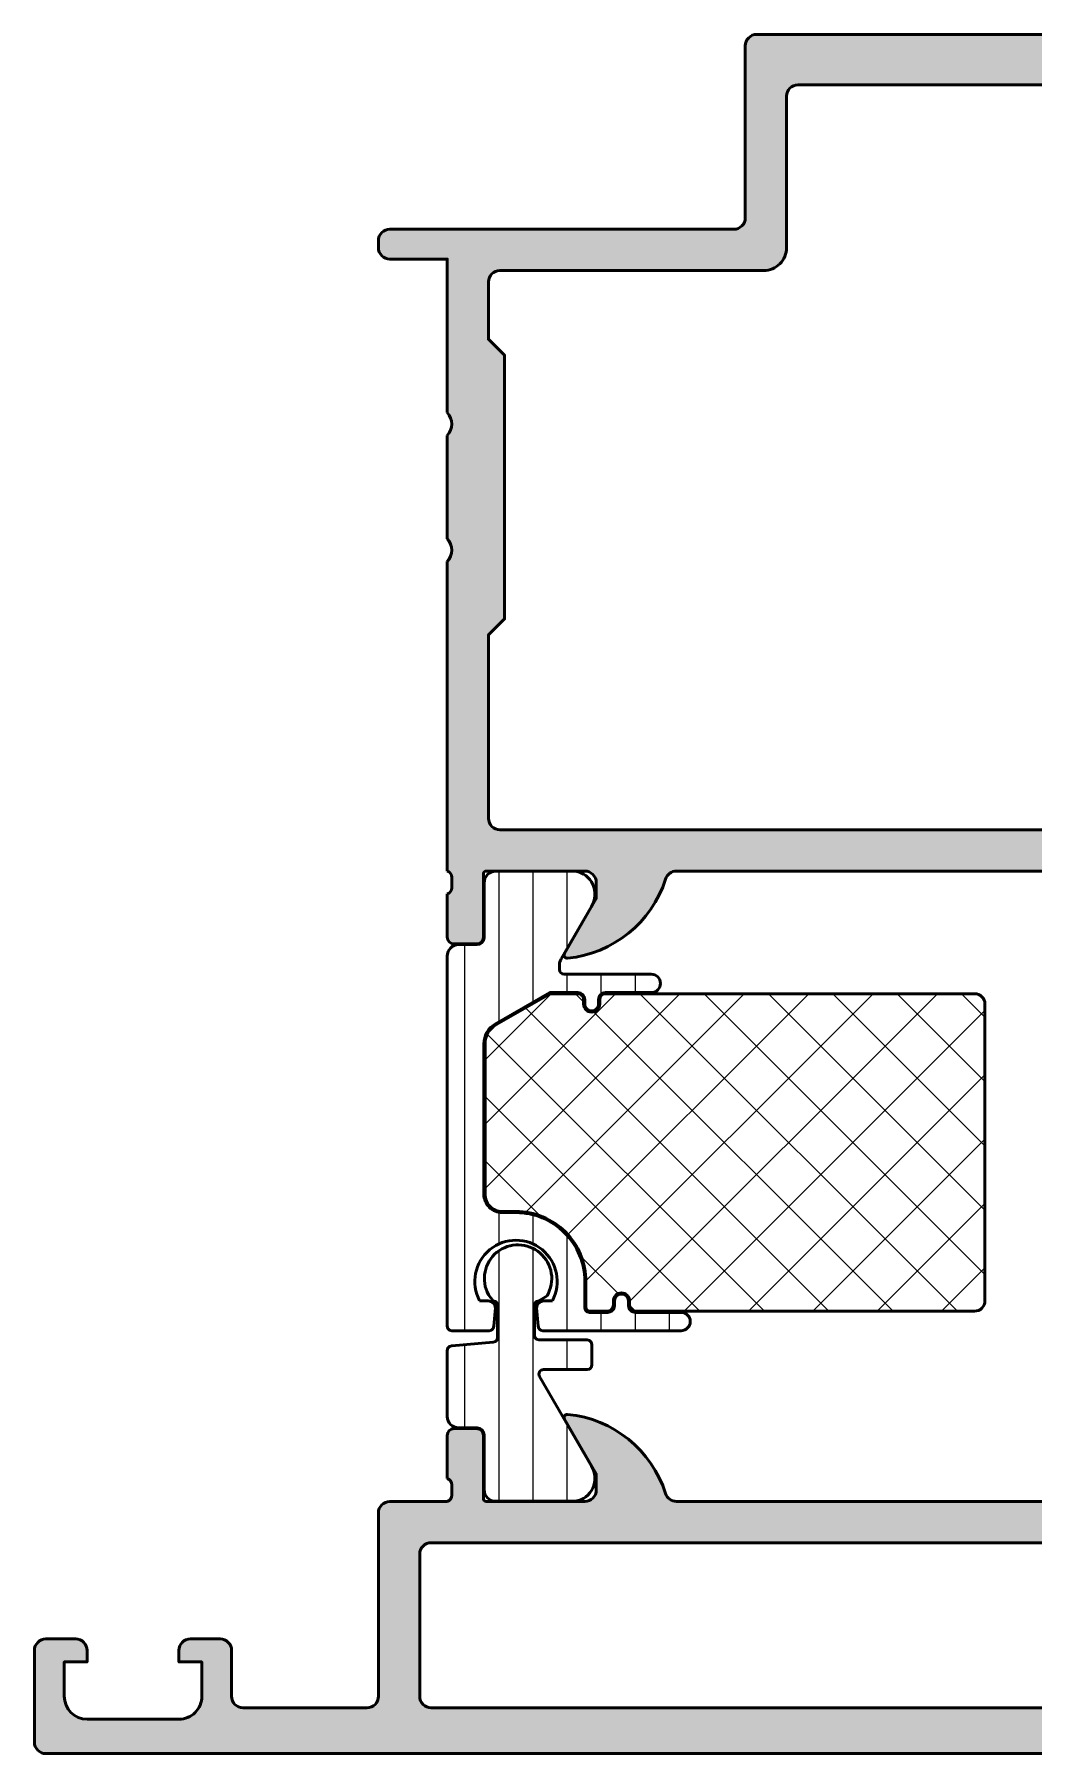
# Model space of a CAD drawing. Extents: x 5 to 103, y 0 to 75.
# Drawn here: x 5 to 48.6, y 0 to 75 of the extents above; entities that cross this region are included whole.
import ezdxf

# ---------------------------------------------------------------- set-up
doc = ezdxf.new("R2010")
doc.units = 0
for name, color, linetype, lineweight in [('0S-Alu contour', 7, 'Continuous', 50), ('0S-Alu hatch', 252, 'Continuous', 25), ('0S-Plastic contour', 254, 'Continuous', 50), ('0S-Plastic hatch', 253, 'Continuous', 25), ('0S-PT contour', 91, 'Continuous', 50), ('0S-PT hatch', 103, 'Continuous', 25)]:
    doc.layers.add(name, color=color, linetype=linetype, lineweight=lineweight)
pattern_1 = [(90, (0, 0), (-1.4859, 0), [])]

# ---------------------------------------------------------------- blocks, each defined once
blk = doc.blocks.new('302590__27CE08DD_51BC_48D5_BE07_CC3EEDA34CFF_')
at = {"layer": '0S-Alu hatch'}
h = blk.add_hatch(color=256, dxfattribs=at)
edge = h.paths.add_edge_path()
edge.add_line((20, 10.49996053305319), (20, 2.499922147661962))
edge.add_ellipse((19.50000799373549, 2.499952540241304), major_axis=(-0.4999920071882297, 0), ratio=1, start_angle=89.9999582489337, end_angle=179.9965172112618, ccw=False)
edge.add_line((19.50000762939453, 1.999960533053207), (14.10000610351562, 1.999960533053192))
edge.add_ellipse((14.10001171460138, 2.499966144138933), major_axis=(-0.5000056111172249, 0), ratio=1, start_angle=0.0006429760202877333, end_angle=89.99935702415121, ccw=False)
edge.add_line((13.60000610351564, 2.499960533051681), (13.60000610351562, 4.499960533053192))
edge.add_arc((13.10001392716924, 4.499967879876887), 0.4999921764003584, 359.9991581029894, 450.0008965386937)
edge.add_line((13.10000610351562, 4.999960056216036), (11.80000305175781, 4.999960533053192))
edge.add_arc((11.80003194873944, 4.499931636071572), 0.5000288978166073, 90.00331115880773, 179.9966888411355)
edge.add_line((11.30000305175782, 4.4999605330537), (11.30000305175781, 3.999960533053192))
edge.add_line((11.30000305175781, 3.999960533053192), (12.30000305175781, 3.999960533053192))
edge.add_line((12.30000305175781, 3.999960533053192), (12.30000305175781, 2.499960533053173))
edge.add_ellipse((11.30001176224016, 2.499951822570857), major_axis=(-0.9999912895555887, 0), ratio=1, start_angle=89.9995009217771, end_angle=180.0004990787141, ccw=False)
edge.add_line((11.30000305175781, 1.499960533053205), (7.300003051757812, 1.499960533053192))
edge.add_ellipse((7.30003724327588, 2.499994724571259), major_axis=(-1.000034192102577, 0), ratio=1, start_angle=0.0019589627473806104, end_angle=89.9980410373002, ccw=False)
edge.add_line((6.300003051757813, 2.49996053305236), (6.300003051757812, 3.999960533053192))
edge.add_line((6.300003051757812, 3.999960533053192), (7.300003051757812, 3.999960533053192))
edge.add_line((7.300003051757812, 3.999960533053192), (7.300003051757812, 4.499960533053192))
edge.add_arc((6.800008665053553, 4.499966146348924), 0.4999943867357684, 359.9993567564866, 450.0006432435316)
edge.add_line((6.800003051757812, 4.999960533053183), (5.5, 4.999960533053192))
edge.add_arc((5.500028896981604, 4.499931636071589), 0.5000288978165905, 90.00331115880446, 179.9966888411355)
edge.add_line((5.000000000000001, 4.499960533053717), (5, 0.4999529036586612))
edge.add_arc((5.500013265202454, 0.4999737985162753), 0.5000132656390381, 180.0023943105812, 269.9984799601016)
edge.add_line((5.500000000000028, -3.94669468018e-05), (102.5, -3.94669468076e-05))
edge.add_arc((102.4999998175535, 0.4999607155606226), 0.5000001825074635, 270.000020906813, 359.9991048225051)
edge.add_line((103, 0.4999529036604337), (103, 4.499960533053192))
edge.add_arc((102.4999840330719, 4.499944566125083), 0.5000159671830379, 0.0018296166054239, 89.99817038324314)
edge.add_line((102.5, 4.999960533053187), (101.1999893188477, 4.999960533053192))
edge.add_arc((101.1999972154239, 4.499960265933718), 0.50000026718183, 90.00090488050319, 179.999969382958)
edge.add_line((100.6999969482422, 4.499960533117955), (100.6999969482422, 3.999960533053192))
edge.add_line((100.6999969482422, 3.999960533053192), (101.6999969482422, 3.999960533053192))
edge.add_line((101.6999969482422, 3.999960533053192), (101.6999969482422, 2.499960533053192))
edge.add_ellipse((100.6999842356632, 2.499973245632185), major_axis=(-1.000012712659782, 0), ratio=1, start_angle=90.00072836786268, end_angle=179.9992716319968, ccw=False)
edge.add_line((100.6999969482422, 1.499960533053206), (96.6999969482422, 1.499960533053192))
edge.add_ellipse((96.69999127768875, 2.499954862499734), major_axis=(-0.9999943294626193, 0), ratio=1, start_angle=-0.00032490097822801545, end_angle=90.0003249006225, ccw=False)
edge.add_line((95.6999969482422, 2.499960533059391), (95.6999969482422, 3.999960533053192))
edge.add_line((95.6999969482422, 3.999960533053192), (96.6999969482422, 3.999960533053192))
edge.add_line((96.6999969482422, 3.999960533053192), (96.6999969482422, 4.499960533053192))
edge.add_arc((96.19998113562411, 4.499944720435108), 0.5000158128681047, 0.0018119353897291, 89.99818806474616)
edge.add_line((96.19999694824219, 4.999960533053181), (93.39999389648438, 4.999960533053192))
edge.add_arc((93.40000764301266, 4.499946786524929), 0.5000137467172251, 90.00157519279813, 179.9984248072896)
edge.add_line((92.89999389648439, 4.499960533052431), (92.89999389648439, 4.299955955416471))
edge.add_arc((93.40000454587482, 4.299966604806916), 0.5000106495038397, 180.0012203039023, 269.9987796957372)
edge.add_line((93.39999389648438, 3.799955955416484), (93.89999389648439, 3.799955955416473))
edge.add_ellipse((93.89999083664276, 3.299952895574863), major_axis=(-0.5000030598509725, 0), ratio=1, start_angle=180.0003506308146, end_angle=269.9996493701244, ccw=False)
edge.add_line((94.39999389648438, 3.299955955424675), (94.39999389648438, 2.499960533053194))
edge.add_ellipse((93.9000004540361, 2.499953975501477), major_axis=(-0.4999934424912738, 0), ratio=1, start_angle=89.99924855007038, end_angle=180.0007514498339, ccw=False)
edge.add_line((93.89999389648439, 1.999960533053206), (78.00000190734863, 1.999960533053192))
edge.add_line((78.00000190734863, 1.999960533053192), (71.92875289916994, 2.433615318209441))
edge.add_ellipse((72.00000363682571, 3.431073576303687), major_axis=(-0.9999998221284329, 0), ratio=1, start_angle=-2.2588728256778268e-06, end_angle=85.91417066589128, ccw=False)
edge.add_line((71.00000381469728, 3.431073615728445), (71.00000381469728, 8.499960533053194))
edge.add_ellipse((71.50000376785373, 8.49995962622161), major_axis=(-0.4999999531572694, 0), ratio=1, start_angle=269.99999463212373, end_angle=359.9998960848389, ccw=False)
edge.add_line((71.50000381469728, 8.99995957937888), (72.50000381469727, 8.999960533053192))
edge.add_arc((72.5000072893028, 9.499957058441954), 0.4999965254008342, 269.9996018367678, 360.0002888809716)
edge.add_line((73.00000381469728, 9.499959579386484), (73.00000381469727, 10.99996053305318))
edge.add_ellipse((73.07884026124032, 11.2674811250463), major_axis=(-0.2788950563274348, 0), ratio=1, start_angle=-1.164589374097602, end_angle=73.58012358050638, ccw=False)
edge.add_line((72.80000281469727, 11.27314953304467), (72.80000281469727, 11.72674353304469))
edge.add_ellipse((73.07887091034043, 11.73240419252174), major_axis=(-0.2789255417371433, 0), ratio=1, start_angle=-73.57540544464632, end_angle=1.1628700728853119, ccw=False)
edge.add_line((73.00000381469727, 11.99994753304467), (73.00000381469727, 13.87995853305319))
edge.add_arc((72.70000381469727, 13.87995853305319), 0.2999999999999971, 0, 90)
edge.add_line((72.70000381469727, 14.17995853305319), (71.72002949565447, 14.17995853305319))
edge.add_arc((71.72002949565447, 13.87995853305319), 0.2999999999999989, 90, 180)
edge.add_line((71.42002949565448, 13.87995853305319), (71.42002949565449, 11.11996053305319))
edge.add_ellipse((71.30002949565448, 11.11996053305319), major_axis=(-0.1200000000000045, 0), ratio=1, start_angle=89.99999999999329, end_angle=180, ccw=False)
edge.add_line((71.30002949565447, 10.99996053305319), (67.00000381469727, 10.99996053305319))
edge.add_ellipse((67.00000381469727, 11.49996053305319), major_axis=(-0.5000000000000089, 0), ratio=1, start_angle=0, end_angle=89.9999999999983, ccw=False)
edge.add_line((66.50000381469727, 11.49996053305319), (66.50000381469727, 12.19996053305318))
edge.add_line((66.50000381469727, 12.19996053305318), (67.88149927231964, 14.59278085608074))
edge.add_arc((67.76188403004898, 14.66184074840489), 0.1381197846483035, 330.0000000000018, 455.622577550795)
edge.add_arc((68.23822705587105, 9.823351671205407), 4.999999999999974, 95.62257755079332, 162.2515836439297)
edge.add_ellipse((63.00000381469725, 11.49996053305321), major_axis=(-0.5000000000000112, 0), ratio=1, start_angle=90.0000000000008, end_angle=162.2515836439309, ccw=False)
edge.add_line((63.00000381469726, 10.99996053305321), (32.99999237060547, 10.99996053305319))
edge.add_ellipse((32.99999237060544, 11.49996053305311), major_axis=(-0.4999999999999201, 0), ratio=1, start_angle=17.748416356073278, end_angle=90.00000000000318, ccw=False)
edge.add_arc((27.76176912943166, 9.823351671205304), 5.000000000000063, 17.74841635606987, 84.37742244920645)
edge.add_arc((28.23811215525379, 14.66184074840488), 0.1381197846482785, 84.37742244921603, 209.9999999999943)
edge.add_line((28.11849691298314, 14.59278085608076), (29.49999237060547, 12.19996053305317))
edge.add_line((29.49999237060547, 12.19996053305317), (29.49999237060547, 11.49996053305319))
edge.add_ellipse((28.99999237060547, 11.49996053305319), major_axis=(-0.5, 0), ratio=1, start_angle=90.00000000000318, end_angle=180, ccw=False)
edge.add_line((28.9999923706055, 10.99996053305319), (24.69996668964828, 10.99996053305319))
edge.add_ellipse((24.69996668964828, 11.11996053305319), major_axis=(-0.1200000000000027, 0), ratio=1, start_angle=0, end_angle=90, ccw=False)
edge.add_line((24.57996668964828, 11.11996053305319), (24.57996668964828, 13.87995853305319))
edge.add_arc((24.27996668964826, 13.87995853305318), 0.3000000000000114, 0, 90)
edge.add_line((24.27996668964826, 14.1799585330532), (23.29999237060548, 14.17995853305319))
edge.add_arc((23.29999237060548, 13.87995853305318), 0.3000000000000131, 90, 180)
edge.add_line((22.99999237060547, 13.87995853305318), (22.99999237060547, 11.99994753304467))
edge.add_ellipse((22.92112527496232, 11.73240419252171), major_axis=(-0.2789255417371553, 0), ratio=1, start_angle=178.8371299271148, end_angle=253.57540544465002, ccw=False)
edge.add_line((23.19999337060549, 11.72674353304466), (23.19999337060548, 11.27314953304466))
edge.add_ellipse((22.92115592406245, 11.2674811250463), major_axis=(-0.2788950563274235, 0), ratio=1, start_angle=106.4198764194883, end_angle=181.164589374096, ccw=False)
edge.add_line((22.99999237060547, 10.99996053305318), (20.5, 10.99996053305319))
edge.add_arc((20.50001190502596, 10.49994862802723), 0.5000119051676833, 90.00136418300312, 179.9986358174487)
edge = h.paths.add_edge_path()
edge.add_ellipse((22.3000047306239, 8.699971061218376), major_axis=(-0.4999940495069482, 0), ratio=1, start_angle=-90.00068188844682, end_angle=0.0006818894009938958, ccw=False)
edge.add_line((22.30001068115234, 9.199965110689917), (68.70000457763672, 9.199965110689911))
edge.add_ellipse((68.69999936263179, 8.699959895684971), major_axis=(-0.5000052150321359, 0), ratio=1, start_angle=180.0005975897139, end_angle=269.9994024106873, ccw=False)
edge.add_line((69.20000457763673, 8.699965110689911), (69.20000076293947, 2.49996053305314))
edge.add_ellipse((68.70000356422014, 2.499957731779334), major_axis=(-0.4999971987271749, 0), ratio=1, start_angle=90.0001161296363, end_angle=180.0003210041313, ccw=False)
edge.add_line((68.70000457763672, 1.999960533053186), (22.30001068115234, 1.999960533053198))
edge.add_ellipse((22.30000297718661, 2.499952829087448), major_axis=(-0.4999922960936022, 0), ratio=1, start_angle=-0.0008828225924730759, end_angle=90.00088282304671, ccw=False)
edge.add_line((21.80001068115236, 2.499960533053192), (21.80001068115236, 8.699965110686268))
at = {"layer": '0S-Alu contour', "color": 7}
for points in [[(28.11849691298314, 14.59278085608076), (29.49999237060547, 12.19996053305317), (29.49999237060547, 11.49996053305319)], [(22.99999237060547, 13.87995853305318), (22.99999237060547, 11.99994753304467)], [(24.27996668964826, 14.1799585330532), (23.29999237060548, 14.17995853305319)], [(24.57996668964828, 11.11996053305319), (24.57996668964828, 13.87995853305319)], [(23.19999337060549, 11.72674353304466), (23.19999337060548, 11.27314953304466)], [(22.99999237060547, 10.99996053305318), (20.5, 10.99996053305319)], [(28.9999923706055, 10.99996053305319), (24.69996668964828, 10.99996053305319)], [(63.00000381469726, 10.99996053305321), (32.99999237060547, 10.99996053305319)], [(20, 10.49996053305319), (20, 2.499922147661962)], [(22.30001068115234, 9.199965110689917), (68.70000457763672, 9.199965110689911)], [(21.80001068115236, 2.499960533053192), (21.80001068115236, 8.699965110686268)], [(6.800003051757812, 4.999960533053183), (5.5, 4.999960533053192)], [(13.10000610351562, 4.999960056216036), (11.80000305175781, 4.999960533053192)], [(5.000000000000001, 4.499960533053717), (5, 0.4999529036586612)], [(6.300003051757813, 2.49996053305236), (6.300003051757812, 3.999960533053192), (7.300003051757812, 3.999960533053192), (7.300003051757812, 4.499960533053192)], [(11.30000305175782, 4.4999605330537), (11.30000305175781, 3.999960533053192), (12.30000305175781, 3.999960533053192), (12.30000305175781, 2.499960533053173)], [(13.60000610351564, 2.499960533051681), (13.60000610351562, 4.499960533053192)], [(19.50000762939453, 1.999960533053207), (14.10000610351562, 1.999960533053192)], [(68.70000457763672, 1.999960533053186), (22.30001068115234, 1.999960533053198)], [(11.30000305175781, 1.499960533053205), (7.300003051757812, 1.499960533053192)], [(5.500000000000028, -3.94669468018e-05), (102.5, -3.94669468076e-05)]]:
    blk.add_lwpolyline(points, dxfattribs=at)
for centre, radius, start, end in [((28.23811215525379, 14.66184074840488), 0.1381197846482785, 84.37742244921603, 209.9999999999943), ((27.76176912943166, 9.823351671205304), 5.000000000000063, 17.74841635606987, 84.37742244920645), ((23.29999237060548, 13.87995853305318), 0.3000000000000131, 90, 180), ((24.27996668964826, 13.87995853305318), 0.3000000000000114, 0, 90), ((20.50001190502596, 10.49994862802723), 0.5000119051676833, 90.00136418300312, 179.9986358174487), ((5.500028896981604, 4.499931636071589), 0.5000288978165905, 90.00331115880446, 179.9966888411355), ((6.800008665053553, 4.499966146348924), 0.4999943867357684, 359.9993567564866, 90.00064324353166), ((11.80003194873944, 4.499931636071572), 0.5000288978166073, 90.00331115880773, 179.9966888411355), ((13.10001392716924, 4.499967879876887), 0.4999921764003584, 359.9991581029894, 90.00089653869375), ((5.500013265202454, 0.4999737985162753), 0.5000132656390381, 180.0023943105812, 269.9984799601016)]:
    blk.add_arc(centre, radius, start, end, dxfattribs=at)
at = {"layer": '0S-Alu contour', "color": 7, "extrusion": (0, 0, -1)}
for centre, radius, start, end in [((-22.92112527496232, 11.73240419252171), 0.2789255417371553, 106.42459455535, 181.1628700728853), ((-22.92115592406245, 11.2674811250463), 0.2788950563274235, 178.835410625904, 253.5801235805117), ((-28.99999237060547, 11.49996053305319), 0.5, 180, 269.9999999999968), ((-32.99999237060544, 11.49996053305311), 0.4999999999999201, 269.9999999999968, 342.2515836439267), ((-24.69996668964828, 11.11996053305319), 0.1200000000000028, 270, 0), ((-22.3000047306239, 8.699971061218376), 0.4999940495069482, 359.999318110599, 90.0006818884469), ((-7.30003724327588, 2.499994724571259), 1.000034192102577, 270.0019589626998, 359.9980410372526), ((-11.30001176224016, 2.499951822570857), 0.9999912895555887, 179.9995009212859, 270.000499078223), ((-14.10001171460138, 2.499966144138933), 0.5000056111172249, 270.0006429758488, 359.9993570239797), ((-19.50000799373549, 2.499952540241304), 0.4999920071882297, 180.0034827887382, 270.0000417510663), ((-22.30000297718661, 2.499952829087448), 0.4999922960936022, 269.9991171769533, 0.0008828225924878)]:
    blk.add_arc(centre, radius, start, end, dxfattribs=at)
blk = doc.blocks.new('395760__88ED00C5_7BF6_4F6A_8EAB_0D0DBE0C0D07_')
at = {"layer": '0S-PT hatch'}
h = blk.add_hatch(dxfattribs=at)
h.set_pattern_fill('ANSI37', color=256, scale=0.625, angle=90, style=0)
h.set_pattern_definition([(135, (0, 0), (-1.403165018917055, -1.403165018917055), []), (225, (0, 0), (1.403165018917055, -1.403165018917055), [])])
edge = h.paths.add_edge_path()
edge.add_ellipse((45.99936834512218, 32.69996053305515), major_axis=(-0.4500000000000171, 0), ratio=1, start_angle=180, end_angle=270, ccw=False)
edge.add_line((46.44936834512219, 32.69996053305515), (46.44936834512221, 19.75020561105347))
edge.add_ellipse((45.99936792789688, 19.75020602827184), major_axis=(-0.4500004172255191, 0), ratio=1, start_angle=89.9999468781561, end_angle=179.999946880457, ccw=False)
edge.add_line((45.99936751067851, 19.30020561104651), (31.20654396085605, 19.2999587354831))
edge.add_line((31.20654396085605, 19.2999587354831), (31.07584915025523, 19.33495250369279))
edge.add_line((31.07584915025523, 19.33495250369279), (30.98498417782008, 19.42580485073229))
edge.add_line((30.98498417782008, 19.42580485073229), (30.94996337890628, 19.55652789360266))
edge.add_line((30.94996337890628, 19.55652789360266), (30.94996337890628, 19.74995862570456))
edge.add_arc((30.599967956543, 19.74995862570456), 0.3499954223632784, 0, 180)
edge.add_line((30.24997253417972, 19.74995862570456), (30.24997253417972, 19.55652789360266))
edge.add_line((30.24997253417972, 19.55652789360266), (30.21495173526592, 19.4258048507323))
edge.add_line((30.21495173526592, 19.4258048507323), (30.12408676283077, 19.33495250369279))
edge.add_line((30.12408676283077, 19.33495250369279), (29.99339154222881, 19.29995862570456))
edge.add_line((29.99339154222881, 19.29995862570456), (29.20654952246407, 19.29995862570456))
edge.add_line((29.20654952246407, 19.29995862570456), (29.12585244305324, 19.32158293082366))
edge.add_line((29.12585244305324, 19.32158293082366), (29.07159306425511, 19.37581969212331))
edge.add_line((29.07159306425511, 19.37581969212331), (29.0499694824219, 19.4565510147307))
edge.add_line((29.0499694824219, 19.4565510147307), (29.04996948240934, 20.59993309048873))
edge.add_arc((26.00003731068394, 20.60000203989152), 3.049932172504766, 359.9987047223895, 450.0012742162535)
edge.add_line((25.9999694824219, 23.64993421164206), (25.39994538395502, 23.64993421164206))
edge.add_ellipse((25.39916487119935, 24.39913117373273), major_axis=(-0.7491973686593119, 0), ratio=1, start_angle=-0.06307231434720961, end_angle=90.05969067259991, ccw=False)
edge.add_line((24.64996795648006, 24.39995590467804), (24.64998321522988, 30.96370693934265))
edge.add_ellipse((25.59991376968326, 30.96376766746431), major_axis=(-0.9499305563945183, 0), ratio=1, start_angle=-60.01033770622951, end_angle=0.003662862479927753, ccw=False)
edge.add_line((25.12509693002146, 31.7865173443075), (27.4871321300793, 33.14996053315307))
edge.add_line((27.4871321300793, 33.14996053315307), (28.69996948242189, 33.14996053315307))
edge.add_ellipse((28.69996948242191, 32.89996053315308), major_axis=(-0.2499999999999858, 0), ratio=1, start_angle=180, end_angle=270.00000000000324, ccw=False)
edge.add_line((28.94996948242189, 32.89996053315308), (28.94996948242182, 32.6999605331532))
edge.add_arc((29.29996948242183, 32.69996053315316), 0.3500000000000085, 180, 360)
edge.add_line((29.64996948242184, 32.69996053315312), (29.64996948242185, 32.89996053315306))
edge.add_ellipse((29.89996948232397, 32.89996053315306), major_axis=(-0.2499999999021156, 0), ratio=1, start_angle=270.00000000000324, end_angle=360, ccw=False)
edge.add_line((29.89996948232395, 33.14996053305517), (45.99936834512218, 33.14996053305517))
at = {"layer": '0S-PT contour', "color": 7}
for points in [[(25.12509693002146, 31.7865173443075), (27.4871321300793, 33.14996053315307), (28.69996948242189, 33.14996053315307)], [(29.89996948232395, 33.14996053305517), (45.99936834512218, 33.14996053305517)], [(28.94996948242189, 32.89996053315308), (28.94996948242182, 32.6999605331532)], [(29.64996948242184, 32.69996053315312), (29.64996948242185, 32.89996053315306)], [(46.44936834512219, 32.69996053305515), (46.44936834512221, 19.75020561105347)], [(24.64996795648006, 24.39995590467804), (24.64998321522988, 30.96370693934265)], [(25.9999694824219, 23.64993421164206), (25.39994538395502, 23.64993421164206)], [(30.24997253417972, 19.74995862570456), (30.24997253417972, 19.55652789360266), (30.21495173526592, 19.4258048507323), (30.12408676283077, 19.33495250369279), (29.99339154222881, 19.29995862570456), (29.20654952246407, 19.29995862570456), (29.12585244305324, 19.32158293082366), (29.07159306425511, 19.37581969212331), (29.0499694824219, 19.4565510147307), (29.04996948240934, 20.59993309048873)], [(45.99936751067851, 19.30020561104651), (31.20654396085605, 19.2999587354831), (31.07584915025523, 19.33495250369279), (30.98498417782008, 19.42580485073229), (30.94996337890628, 19.55652789360266), (30.94996337890628, 19.74995862570456)]]:
    blk.add_lwpolyline(points, dxfattribs=at)
at = {"layer": '0S-PT contour', "color": 7, "extrusion": (0, 0, -1)}
for centre, radius, start, end in [((-28.69996948242191, 32.89996053315308), 0.2499999999999858, 89.99999999999675, 180), ((-29.89996948232397, 32.89996053315306), 0.2499999999021156, 0, 89.99999999999675), ((-45.99936834512218, 32.69996053305515), 0.4500000000000171, 90, 180), ((-25.59991376968326, 30.96376766746431), 0.9499305563945183, 359.9963371375201, 60.01033770622957), ((-25.39916487119935, 24.39913117373273), 0.7491973686593119, 269.9403093274001, 0.0630723143472479), ((-45.99936792789688, 19.75020602827184), 0.4500004172255191, 180.0000531195431, 270.0000531218439)]:
    blk.add_arc(centre, radius, start, end, dxfattribs=at)
at = {"layer": '0S-PT contour', "color": 7}
for centre, radius, start, end in [((29.29996948242183, 32.69996053315316), 0.3500000000000085, 180, 0), ((26.00003731068394, 20.60000203989152), 3.049932172504766, 359.9987047223895, 90.00127421625359), ((30.599967956543, 19.74995862570456), 0.3499954223632784, 0, 180)]:
    blk.add_arc(centre, radius, start, end, dxfattribs=at)
blk = doc.blocks.new('244459__C6BCE93F_513E_4392_A58B_B130107BE4E0___CD99A1B8_108B_48CD_A8A6_34A9CB0EA6D0_')
at = {"layer": '0S-Plastic hatch'}
h = blk.add_hatch(dxfattribs=at)
h.set_pattern_fill('ANSI31', color=256, scale=0.4680000000000001, angle=45, style=0)
h.set_pattern_definition(pattern_1)
edge = h.paths.add_edge_path()
edge.add_line((22.99996948242216, 17.59245931235007), (22.9999694824219, 14.70995753305319))
edge.add_arc((23.4999694824219, 14.70995753305319), 0.5, 180, 270)
edge.add_line((23.4999694824219, 14.20995753305319), (24.31030081575524, 14.20995753305319))
edge.add_ellipse((24.31030081575523, 13.90995753305319), major_axis=(-0.2999999999999989, 0), ratio=1, start_angle=180, end_angle=269.99999999999727, ccw=False)
edge.add_line((24.61030081575522, 13.90995753305319), (24.60996886535821, 11.50995915011688))
edge.add_arc((25.10996484279683, 11.50995651049181), 0.4999959774455833, 179.9996975182267, 270.0003024811867)
edge.add_line((25.10996748242191, 11.00996053305319), (28.58650898052139, 11.00996053305319))
edge.add_arc((28.44419833153003, 11.99977860777604), 0.9999960709244724, 278.1816080518999, 392.7270160998408)
edge.add_line((29.28545098052138, 12.54041353305319), (27.02827327111581, 16.44996054333337))
edge.add_ellipse((27.20147835780796, 16.54996053305319), major_axis=(-0.1999999999999995, 0), ratio=1, start_angle=-90, end_angle=29.999996599345025, ccw=False)
edge.add_line((27.20147835780796, 16.74996053305319), (29.09996032714847, 16.74996053305319))
edge.add_line((29.09996032714847, 16.74996053305319), (29.19988250732425, 16.77687703695944))
edge.add_line((29.19988250732425, 16.77687703695944), (29.27304840087894, 16.85005818930319))
edge.add_line((29.27304840087894, 16.85005818930319), (29.29996490478519, 16.94997274008444))
edge.add_line((29.29996490478519, 16.94997274008444), (29.29996490478519, 17.84996663656881))
edge.add_line((29.29996490478519, 17.84996663656881), (29.27305603027347, 17.94988118735007))
edge.add_line((29.27305603027347, 17.94988118735007), (29.19988250732425, 18.02306233969382))
edge.add_line((29.19988250732425, 18.02306233969382), (29.09996032714847, 18.04997884360007))
edge.add_line((29.09996032714847, 18.04997884360007), (26.99996185302737, 18.04997884360007))
edge.add_line((26.99996185302737, 18.04997884360007), (26.90004730224612, 18.07689534750632))
edge.add_line((26.90004730224612, 18.07689534750632), (26.82687377929691, 18.15004598227194))
edge.add_line((26.82687377929691, 18.15004598227194), (26.79996490478519, 18.24996053305319))
edge.add_line((26.79996490478519, 18.24996053305319), (26.79996490478519, 19.5499807509487))
edge.add_line((26.79996490478519, 19.5499807509487), (26.82687377929691, 19.64989530172995))
edge.add_line((26.82687377929691, 19.64989530172995), (26.90004730224612, 19.7230764540737))
edge.add_line((26.90004730224612, 19.7230764540737), (26.99996948242191, 19.74999295797995))
edge.add_line((26.99996948242191, 19.74999295797995), (27.35496520996097, 19.9751850125167))
edge.add_arc((26.09021759494748, 20.72377138985525), 1.469682990994712, 329.3793051613185, 568.5921669341427)
edge.add_line((24.79976478073309, 20.02042252314306), (24.99996185302737, 19.74999295797995))
edge.add_line((24.99996185302737, 19.74999295797995), (25.09988403320316, 19.7230764540737))
edge.add_line((25.09988403320316, 19.7230764540737), (25.17305755615237, 19.64989530172995))
edge.add_line((25.17305755615237, 19.64989530172995), (25.19996643066409, 19.5499807509487))
edge.add_line((25.19996643066409, 19.5499807509487), (25.19996643066409, 18.14998494711569))
edge.add_line((25.19996643066409, 18.14998494711569), (25.17305755615237, 18.05003987875632))
edge.add_line((25.17305755615237, 18.05003987875632), (25.09988403320316, 17.97688924399069))
edge.add_line((25.09988403320316, 17.97688924399069), (24.9999694824219, 17.94997274008444))
edge.add_line((24.9999694824219, 17.94997274008444), (23.19996643066409, 17.79247151938132))
edge.add_line((23.19996643066409, 17.79247151938132), (23.10005187988284, 17.76555501547507))
edge.add_line((23.10005187988284, 17.76555501547507), (23.02687835693362, 17.69237386313132))
edge.add_line((23.02687835693362, 17.69237386313132), (22.99996948242216, 17.59245931235007))
at = {"layer": '0S-Plastic contour', "color": 7}
for points in [[(24.79976478073309, 20.02042252314306), (24.99996185302737, 19.74999295797995), (25.09988403320316, 19.7230764540737), (25.17305755615237, 19.64989530172995), (25.19996643066409, 19.5499807509487), (25.19996643066409, 18.14998494711569), (25.17305755615237, 18.05003987875632), (25.09988403320316, 17.97688924399069), (24.9999694824219, 17.94997274008444), (23.19996643066409, 17.79247151938132), (23.10005187988284, 17.76555501547507), (23.02687835693362, 17.69237386313132), (22.99996948242216, 17.59245931235007)], [(27.20147835780796, 16.74996053305319), (29.09996032714847, 16.74996053305319), (29.19988250732425, 16.77687703695944), (29.27304840087894, 16.85005818930319), (29.29996490478519, 16.94997274008444), (29.29996490478519, 17.84996663656881), (29.27305603027347, 17.94988118735007), (29.19988250732425, 18.02306233969382), (29.09996032714847, 18.04997884360007), (26.99996185302737, 18.04997884360007), (26.90004730224612, 18.07689534750632), (26.82687377929691, 18.15004598227194), (26.79996490478519, 18.24996053305319), (26.79996490478519, 19.5499807509487), (26.82687377929691, 19.64989530172995), (26.90004730224612, 19.7230764540737), (26.99996948242191, 19.74999295797995), (27.35496520996097, 19.9751850125167)], [(22.99996948242216, 17.59245931235007), (22.9999694824219, 14.70995753305319)], [(29.28545098052138, 12.54041353305319), (27.02827327111581, 16.44996054333337)], [(23.4999694824219, 14.20995753305319), (24.31030081575524, 14.20995753305319)], [(24.61030081575522, 13.90995753305319), (24.60996886535821, 11.50995915011688)], [(25.10996748242191, 11.00996053305319), (28.58650898052139, 11.00996053305319)]]:
    blk.add_lwpolyline(points, dxfattribs=at)
for centre, radius, start, end in [((26.09021759494748, 20.72377138985525), 1.469682990994712, 329.3793051613185, 208.5921669341427), ((23.4999694824219, 14.70995753305319), 0.5, 180, 270), ((28.44419833153003, 11.99977860777604), 0.9999960709244724, 278.1816080518999, 32.7270160998408), ((25.10996484279683, 11.50995651049181), 0.4999959774455833, 179.9996975182267, 270.0003024811867)]:
    blk.add_arc(centre, radius, start, end, dxfattribs=at)
at = {"layer": '0S-Plastic contour', "color": 7, "extrusion": (0, 0, -1)}
for centre, radius, start, end in [((-27.20147835780796, 16.54996053305319), 0.1999999999999995, 330.000003400655, 90), ((-24.31030081575523, 13.90995753305319), 0.2999999999999989, 90.00000000000273, 180)]:
    blk.add_arc(centre, radius, start, end, dxfattribs=at)
blk = doc.blocks.new('244459__779E9A06_1AEA_4880_BC8C_EDD36667A17A___9DC6DB5E_6500_45AC_816F_8A03D46AF1EB_')
at = {"layer": '0S-Plastic hatch'}
h = blk.add_hatch(dxfattribs=at)
h.set_pattern_fill('ANSI31', color=256, scale=0.4680000000000001, angle=45, style=0)
h.set_pattern_definition(pattern_1)
edge = h.paths.add_edge_path()
edge.add_line((22.9999694824219, 34.78996353315306), (22.9999694824219, 18.64998303976706))
edge.add_line((22.9999694824219, 18.64998303976706), (23.02688598632816, 18.55006848898581))
edge.add_line((23.02688598632816, 18.55006848898581), (23.10005187988284, 18.47688733664206))
edge.add_line((23.10005187988284, 18.47688733664206), (23.19998168945315, 18.44997083273581))
edge.add_line((23.19998168945315, 18.44997083273581), (24.82998657226565, 18.44997083273581))
edge.add_line((24.82998657226565, 18.44997083273581), (24.92990112304691, 18.47688733664206))
edge.add_line((24.92990112304691, 18.47688733664206), (25.00306701660159, 18.55006848898581))
edge.add_line((25.00306701660159, 18.55006848898581), (25.02998352050784, 18.64998303976706))
edge.add_line((25.02998352050784, 18.64998303976706), (25.09997558593753, 19.44997083273581))
edge.add_line((25.09997558593753, 19.44997083273581), (25.05996704101566, 19.60011731711081))
edge.add_line((25.05996704101566, 19.60011731711081), (24.95010375976566, 19.70998059836081))
edge.add_line((24.95010375976566, 19.70998059836081), (24.78196716308597, 19.74995862570456))
edge.add_line((24.78196716308597, 19.74995862570456), (24.41340637207034, 19.74995862570456))
edge.add_ellipse((25.9999694824219, 20.59646131789767), major_axis=(-1.798262859266857, 0), ratio=1, start_angle=151.918075429822, end_angle=28.081924570178103, ccw=False)
edge.add_line((27.58653259277347, 19.74995862570456), (27.21797180175784, 19.74995862570456))
edge.add_line((27.21797180175784, 19.74995862570456), (27.04983520507815, 19.70998059836081))
edge.add_line((27.04983520507815, 19.70998059836081), (26.93997192382815, 19.60011731711081))
edge.add_line((26.93997192382815, 19.60011731711081), (26.89997863769534, 19.44997083273581))
edge.add_line((26.89997863769534, 19.44997083273581), (26.96997070312503, 18.64998303976706))
edge.add_line((26.96997070312503, 18.64998303976706), (26.99687194824222, 18.55006848898581))
edge.add_line((26.99687194824222, 18.55006848898581), (27.0700378417969, 18.47688733664206))
edge.add_line((27.0700378417969, 18.47688733664206), (27.16996765136722, 18.44997083273581))
edge.add_line((27.16996765136722, 18.44997083273581), (33.19996643066409, 18.44997083273581))
edge.add_arc((33.19996643066409, 18.84996472922018), 0.399993896484375, 270, 450)
edge.add_line((33.19996643066409, 19.24995862570456), (31.19996643066409, 19.24995862570456))
edge.add_line((31.19996643066409, 19.24995862570456), (31.04997253417972, 19.29011975851706))
edge.add_line((31.04997253417972, 19.29011975851706), (30.9401550292969, 19.3999220046108))
edge.add_line((30.9401550292969, 19.3999220046108), (30.89996337890628, 19.54994641867332))
edge.add_line((30.89996337890628, 19.54994641867332), (30.89996337890628, 19.74995862570456))
edge.add_arc((30.599967956543, 19.74995862570456), 0.2999954223632812, 0, 180)
edge.add_line((30.29997253417972, 19.74995862570456), (30.29997253417972, 19.54994641867331))
edge.add_line((30.29997253417972, 19.54994641867331), (30.25978088378909, 19.39992200461081))
edge.add_line((30.25978088378909, 19.39992200461081), (30.14996337890628, 19.29011975851706))
edge.add_line((30.14996337890628, 19.29011975851706), (29.9999694824219, 19.24995862570456))
edge.add_line((29.9999694824219, 19.24995862570456), (29.19996643066409, 19.24995862570456))
edge.add_line((29.19996643066409, 19.24995862570456), (29.09997558593753, 19.27675305929831))
edge.add_line((29.09997558593753, 19.27675305929831), (29.02676391601565, 19.34993421164206))
edge.add_line((29.02676391601565, 19.34993421164206), (28.9999694824219, 19.4499708327358))
edge.add_line((28.9999694824219, 19.4499708327358), (28.9999694824219, 20.59993421164206))
edge.add_arc((26.00003675011355, 20.6000014793337), 2.999932733062525, 359.9987152527758, 450.0012847470834)
edge.add_line((25.9999694824219, 23.59993421164205), (25.39997100830081, 23.59993421164206))
edge.add_ellipse((25.39916487119935, 24.39913117373272), major_axis=(-0.7991973686593087, 0), ratio=1, start_angle=-0.061071694723978, end_angle=90.05779331022143, ccw=False)
edge.add_line((24.599967956543, 24.39998303976711), (24.59998321533206, 30.96370374289206))
edge.add_ellipse((25.59991376968324, 30.96376766746431), major_axis=(-0.9999305563944982, 0), ratio=1, start_angle=-60.010337706230075, end_angle=0.003662862579403736, ccw=False)
edge.add_line((25.10010474314709, 31.82982312446715), (27.47373703976839, 33.19996053315306))
edge.add_line((27.47373703976839, 33.19996053315306), (28.69996948242189, 33.19996053315306))
edge.add_ellipse((28.69996948242189, 32.89996053315308), major_axis=(-0.2999999999999758, 0), ratio=1, start_angle=180, end_angle=270, ccw=False)
edge.add_line((28.99996948242187, 32.89996053315308), (28.99996948242185, 32.6999605331532))
edge.add_arc((29.29996948242184, 32.69996053315316), 0.2999999999999971, 180, 360)
edge.add_line((29.59996948242184, 32.69996053315312), (29.59996948242184, 32.89996053315306))
edge.add_ellipse((29.89996948242184, 32.89996053315305), major_axis=(-0.2999999999999971, 0), ratio=1, start_angle=269.99999999999727, end_angle=360, ccw=False)
edge.add_line((29.89996948242185, 33.19996053315305), (31.89996948242188, 33.19996053315306))
edge.add_arc((31.89996948242188, 33.59996053315306), 0.4000000000000057, 270, 450)
edge.add_line((31.89996948242188, 33.99996053315307), (28.09996948242186, 33.99996053315307))
edge.add_ellipse((28.09996948242186, 34.19996053315307), major_axis=(-0.2000000000000028, 0), ratio=1, start_angle=0, end_angle=90, ccw=False)
edge.add_line((27.89996948242186, 34.19996053315307), (27.89996948242186, 34.41470774620403))
edge.add_ellipse((28.3999694824219, 34.41470774620404), major_axis=(-0.5000000000000427, 0), ratio=1, start_angle=330.0000488637381, end_angle=360, ccw=False)
edge.add_line((27.96695656732152, 34.6647073769164), (29.28545098052138, 36.95950753315306))
edge.add_arc((28.44419833153003, 37.50014245843021), 0.9999960709244738, 327.2729839001592, 441.818391948101)
edge.add_line((28.58650898052137, 38.48996053315306), (25.10996748242162, 38.48996063873894))
edge.add_arc((25.10996484279655, 37.98996466130031), 0.4999959774455975, 89.9996975188133, 180.0003024817733)
edge.add_line((24.60996886535792, 37.98996202167011), (24.61030081575496, 35.58996363873892))
edge.add_ellipse((24.31030081575495, 35.58996363873892), major_axis=(-0.3000000000000114, 0), ratio=1, start_angle=90, end_angle=180, ccw=False)
edge.add_line((24.31030081575495, 35.28996363873891), (23.4999694172721, 35.28996353315306))
edge.add_arc((23.4999694824219, 34.78996353315306), 0.5000000000000043, 90.00000746561778, 180)
at = {"layer": '0S-Plastic contour', "color": 7}
for points in [[(28.58650898052137, 38.48996053315306), (25.10996748242162, 38.48996063873894)], [(24.60996886535792, 37.98996202167011), (24.61030081575496, 35.58996363873892)], [(27.96695656732152, 34.6647073769164), (29.28545098052138, 36.95950753315306)], [(24.31030081575495, 35.28996363873891), (23.4999694172721, 35.28996353315306)], [(22.9999694824219, 34.78996353315306), (22.9999694824219, 18.64998303976706), (23.02688598632816, 18.55006848898581), (23.10005187988284, 18.47688733664206), (23.19998168945315, 18.44997083273581), (24.82998657226565, 18.44997083273581), (24.92990112304691, 18.47688733664206), (25.00306701660159, 18.55006848898581), (25.02998352050784, 18.64998303976706), (25.09997558593753, 19.44997083273581), (25.05996704101566, 19.60011731711081), (24.95010375976566, 19.70998059836081), (24.78196716308597, 19.74995862570456), (24.41340637207034, 19.74995862570456)], [(27.89996948242186, 34.19996053315307), (27.89996948242186, 34.41470774620403)], [(31.89996948242188, 33.99996053315307), (28.09996948242186, 33.99996053315307)], [(25.10010474314709, 31.82982312446715), (27.47373703976839, 33.19996053315306), (28.69996948242189, 33.19996053315306)], [(29.89996948242185, 33.19996053315305), (31.89996948242188, 33.19996053315306)], [(28.99996948242187, 32.89996053315308), (28.99996948242185, 32.6999605331532)], [(29.59996948242184, 32.69996053315312), (29.59996948242184, 32.89996053315306)], [(24.599967956543, 24.39998303976711), (24.59998321533206, 30.96370374289206)], [(25.9999694824219, 23.59993421164205), (25.39997100830081, 23.59993421164206)], [(30.29997253417972, 19.74995862570456), (30.29997253417972, 19.54994641867331), (30.25978088378909, 19.39992200461081), (30.14996337890628, 19.29011975851706), (29.9999694824219, 19.24995862570456), (29.19996643066409, 19.24995862570456), (29.09997558593753, 19.27675305929831), (29.02676391601565, 19.34993421164206), (28.9999694824219, 19.4499708327358), (28.9999694824219, 20.59993421164206)], [(27.58653259277347, 19.74995862570456), (27.21797180175784, 19.74995862570456), (27.04983520507815, 19.70998059836081), (26.93997192382815, 19.60011731711081), (26.89997863769534, 19.44997083273581), (26.96997070312503, 18.64998303976706), (26.99687194824222, 18.55006848898581), (27.0700378417969, 18.47688733664206), (27.16996765136722, 18.44997083273581), (33.19996643066409, 18.44997083273581)], [(33.19996643066409, 19.24995862570456), (31.19996643066409, 19.24995862570456), (31.04997253417972, 19.29011975851706), (30.9401550292969, 19.3999220046108), (30.89996337890628, 19.54994641867332), (30.89996337890628, 19.74995862570456)]]:
    blk.add_lwpolyline(points, dxfattribs=at)
for centre, radius, start, end in [((25.10996484279655, 37.98996466130031), 0.4999959774455975, 89.9996975188133, 180.0003024817733), ((28.44419833153003, 37.50014245843021), 0.9999960709244738, 327.2729839001592, 81.81839194810097), ((23.4999694824219, 34.78996353315306), 0.5000000000000043, 90.00000746561778, 180), ((31.89996948242188, 33.59996053315306), 0.4000000000000057, 270, 90), ((29.29996948242184, 32.69996053315316), 0.2999999999999971, 180, 0), ((26.00003675011355, 20.6000014793337), 2.999932733062525, 359.9987152527758, 90.00128474708345), ((30.599967956543, 19.74995862570456), 0.2999954223632812, 0, 180), ((33.19996643066409, 18.84996472922018), 0.399993896484375, 270, 90)]:
    blk.add_arc(centre, radius, start, end, dxfattribs=at)
at = {"layer": '0S-Plastic contour', "color": 7, "extrusion": (0, 0, -1)}
for centre, radius, start, end in [((-24.31030081575495, 35.58996363873892), 0.3000000000000114, 180, 270), ((-28.3999694824219, 34.41470774620404), 0.5000000000000427, 0, 29.99995113626193), ((-28.09996948242186, 34.19996053315307), 0.2000000000000028, 270, 0), ((-28.69996948242189, 32.89996053315308), 0.2999999999999758, 90, 180), ((-29.89996948242184, 32.89996053315305), 0.2999999999999971, 0, 90.00000000000273), ((-25.59991376968324, 30.96376766746431), 0.9999305563944982, 359.9963371374206, 60.01033770623014), ((-25.39916487119935, 24.39913117373272), 0.7991973686593087, 269.9422066897786, 0.0610716947241366), ((-25.9999694824219, 20.59646131789767), 1.798262859266857, 331.9180754298219, 208.0819245701781)]:
    blk.add_arc(centre, radius, start, end, dxfattribs=at)
blk = doc.blocks.new('397920__2DB17636_5928_44CF_92B3_F76E72088D1D_')
at = {"layer": '0S-Alu hatch'}
h = blk.add_hatch(color=256, dxfattribs=at)
edge = h.paths.add_edge_path()
edge.add_arc((20.50000762941731, 65.9999605330532), 0.5, 90.0000000000016, 179.9994535835324)
edge.add_line((20.00000762944005, 65.9999653014364), (20.00000476831997, 65.69995576473325))
edge.add_arc((20.50000166166143, 65.69995742639465), 0.4999968933442219, 180.0001904125791, 269.9998095864432)
edge.add_line((20.5, 65.19996053305319), (23, 65.1999605330532))
edge.add_line((23, 65.1999605330532), (23, 58.4999605330532))
edge.add_ellipse((22.47502420766755, 57.9999605330532), major_axis=(-0.724982470501935, 0), ratio=1, start_angle=136.3958616163865, end_angle=223.6041383836133, ccw=False)
edge.add_line((23, 57.4999605330532), (23, 52.9999605330532))
edge.add_ellipse((22.47502420766755, 52.4999605330532), major_axis=(-0.724982470501935, 0), ratio=1, start_angle=136.3958616163868, end_angle=223.6041383836133, ccw=False)
edge.add_line((23, 51.99996053305319), (23.00000000000003, 38.49996053305317))
edge.add_ellipse((22.92116355345698, 38.23243994106007), major_axis=(-0.2788950563274228, 0), ratio=1, start_angle=178.835410625902, end_angle=253.5801235805057, ccw=False)
edge.add_line((23.20000100000001, 38.22677153306169), (23.20000099999999, 37.77317753306169))
edge.add_ellipse((22.92113290435685, 37.76751687358462), major_axis=(-0.2789255417371151, 0), ratio=1, start_angle=106.42459455535229, end_angle=181.1628700728881, ccw=False)
edge.add_line((23, 37.49997353306171), (22.99999999999997, 35.61996253305323))
edge.add_arc((23.30000000000001, 35.61996253305324), 0.3000000000000398, 180, 270)
edge.add_line((23.30000000000001, 35.3199625330532), (24.27997431904277, 35.31996253305319))
edge.add_arc((24.27997431904277, 35.61996253305321), 0.3000000000000256, 270, 360)
edge.add_line((24.57997431904279, 35.61996253305321), (24.57997431904278, 38.37996053305318))
edge.add_ellipse((24.69997431904278, 38.37996053305318), major_axis=(-0.1200000000000045, 0), ratio=1, start_angle=269.9999999999932, end_angle=360, ccw=False)
edge.add_line((24.6999743190428, 38.49996053305318), (29, 38.49996053305319))
edge.add_ellipse((29, 37.99996053305319), major_axis=(-0.5, 0), ratio=1, start_angle=180, end_angle=270, ccw=False)
edge.add_line((29.5, 37.99996053305319), (29.5, 37.29996053305321))
edge.add_line((29.5, 37.29996053305321), (28.11850454237762, 34.90714021002566))
edge.add_arc((28.23811978464831, 34.83808031770149), 0.1381197846483229, 149.9999999999996, 275.6225775507884)
edge.add_arc((27.76177675882621, 39.67656939490074), 4.999999999999763, 275.6225775507935, 342.2515836439304)
edge.add_ellipse((33, 37.99996053305298), major_axis=(-0.5000000000002083, 0), ratio=1, start_angle=269.9999999999984, end_angle=342.25158364392945, ccw=False)
edge.add_line((33.00000000000002, 38.49996053305319), (63.00002094304195, 38.49996053305322))
edge.add_ellipse((63.00002094304192, 37.99997150804042), major_axis=(-0.4999890250127948, 0), ratio=1, start_angle=197.7484163560652, end_angle=269.9999999999959, ccw=False)
edge.add_arc((68.23823373159124, 39.67657702429524), 4.999999999999681, 197.7484163560703, 264.3774224492067)
edge.add_arc((67.76189070576918, 34.83808794709602), 0.1381197846482742, 264.3774224492037, 389.9999999999936)
edge.add_line((67.88150594803984, 34.90714783942015), (66.50001049041748, 37.29996816244773))
edge.add_line((66.50001049041748, 37.29996816244773), (66.50001049041748, 37.99996816244773))
edge.add_ellipse((67.00001049041751, 37.99996816244773), major_axis=(-0.5000000000000285, 0), ratio=1, start_angle=270, end_angle=360, ccw=False)
edge.add_line((67.00001049041751, 38.49996816244776), (71.30003617137471, 38.49996816244772))
edge.add_ellipse((71.3000361713747, 38.37996816244773), major_axis=(-0.1199999999999903, 0), ratio=1, start_angle=180, end_angle=269.9999999999932, ccw=False)
edge.add_line((71.42003617137469, 38.37996816244773), (71.42003617137469, 35.61997016244772))
edge.add_arc((71.7200361713747, 35.61997016244774), 0.3000000000000114, 180, 270)
edge.add_line((71.7200361713747, 35.31997016244773), (72.70001049041747, 35.31997016244773))
edge.add_arc((72.70001049041747, 35.61997016244774), 0.3000000000000114, 270, 360)
edge.add_line((73.00001049041748, 35.61997016244774), (73.00001049041748, 37.49998116245625))
edge.add_ellipse((73.07887758606061, 37.76752450297916), major_axis=(-0.2789255417371138, 0), ratio=1, start_angle=-1.162870072880878, end_angle=73.57540544465053, ccw=False)
edge.add_line((72.80000949041748, 37.7731851624562), (72.80000949041748, 38.22677916245625))
edge.add_ellipse((73.07884693696053, 38.23244757045462), major_axis=(-0.2788950563274377, 0), ratio=1, start_angle=-73.58012358050632, end_angle=1.16458937409692, ccw=False)
edge.add_line((73.00001049041748, 38.49996816244774), (73, 54.79995595541649))
edge.add_ellipse((73.4999963602559, 54.79995959516058), major_axis=(-0.4999963602691543, 0), ratio=1, start_angle=-90.00041708698802, end_angle=0.0004170874324813667, ccw=False)
edge.add_line((73.50000000000001, 55.29995595541649), (75.80000305175781, 55.29995595541648))
edge.add_ellipse((75.80000541113168, 54.79995831479034), major_axis=(-0.4999976406317006, 0), ratio=1, start_angle=179.9997296353498, end_angle=270.0002703656054, ccw=False)
edge.add_line((76.30000305175781, 54.79995595542481), (76.30000305175781, 53.79995595541649))
edge.add_arc((76.80000387686609, 53.79995678052475), 0.500000825108954, 180.0000945494084, 269.9999054497126)
edge.add_line((76.80000305175781, 53.29995595541648), (77.30000305175781, 53.29995595541648))
edge.add_arc((77.2999897843552, 53.79996922281908), 0.500013267578627, 270.001520292008, 359.9984797079203)
edge.add_line((77.80000305175781, 53.79995595541585), (77.80000305175781, 59.49996148672751))
edge.add_arc((76.79998027176927, 59.49993775304247), 1.000022780270178, 0.0013598086930375, 89.99869483253119)
edge.add_line((76.80000305175781, 60.49996053305319), (76.30000305175781, 60.4999605330532))
edge.add_line((76.30000305175781, 60.4999605330532), (76.30000305175781, 57.9999605330532))
edge.add_ellipse((75.29999384533862, 57.99996973947239), major_axis=(-1.000009206461571, 0), ratio=1, start_angle=90.00052748410798, end_angle=179.9994725157291, ccw=False)
edge.add_line((75.30000305175781, 56.99996053305319), (74, 56.99996053305319))
edge.add_ellipse((74.00000895941164, 57.99996949246484), major_axis=(-1.000008959451779, 0), ratio=1, start_angle=0.0005133324254984473, end_angle=89.99948666812509, ccw=False)
edge.add_line((73, 57.99996053304359), (73.00000762939453, 64.99996053421735))
edge.add_ellipse((73.52498342111583, 65.49996053363527), major_axis=(-0.7249824696579444, 0), ratio=1, start_angle=-43.60413838361319, end_angle=43.604138383613304, ccw=False)
edge.add_line((73.00000762939453, 65.9999605330532), (73.00000762939453, 71.99996053305318))
edge.add_ellipse((74.00001642826886, 71.99995173427122), major_axis=(-1.000008798913042, 0), ratio=1, start_angle=270.00092760193047, end_angle=359.9994958706997, ccw=False)
edge.add_line((74.00000023841858, 72.99996053305321), (75.30000305175783, 72.9999605330532))
edge.add_ellipse((75.29997571081654, 71.99993319211192), major_axis=(-1.000027341315026, 0), ratio=1, start_angle=180.001566477586, end_angle=269.9984335222857, ccw=False)
edge.add_line((76.30000305175781, 71.99996053305097), (76.30000305175781, 70.4999605330532))
edge.add_line((76.30000305175781, 70.4999605330532), (76.9000015258789, 70.4999605330532))
edge.add_line((76.9000015258789, 70.4999605330532), (78, 71.59995900717429))
edge.add_line((78, 71.59995900717429), (78, 74.9999605330532))
edge.add_line((78, 74.9999605330532), (36.5, 74.9999605330532))
edge.add_arc((36.5000170826365, 74.49994345041671), 0.5000170829282959, 90.00195745907133, 179.9980425411126)
edge.add_line((36.00000000000001, 74.4999605330516), (36, 66.99996100989036))
edge.add_ellipse((35.50000618905179, 66.99995434400753), major_axis=(-0.4999938109926461, 0), ratio=1, start_angle=89.999290778128, end_angle=180.0007638631271, ccw=False)
edge.add_line((35.5, 66.49996053305321), (20.5000076294173, 66.49996053305318))
edge = h.paths.add_edge_path()
edge.add_ellipse((38.30001878455076, 72.29994785201805), major_axis=(-0.5000157328586159, 0), ratio=1, start_angle=270.00092855183857, end_angle=359.99907144785584, ccw=False)
edge.add_line((38.30001068115236, 72.79996358481101), (70.70000457763672, 72.79996358481101))
edge.add_ellipse((70.6999858892575, 72.29994489665873), major_axis=(-0.5000186885015232, 0), ratio=1, start_angle=180.0012671928083, end_angle=269.9978585495307, ccw=False)
edge.add_line((71.20000457763675, 72.29995595541648), (71.20000457763672, 40.7999635848028))
edge.add_ellipse((70.7000015177951, 40.79996664465261), major_axis=(-0.5000030598509801, 0), ratio=1, start_angle=90.00035062987882, end_angle=179.9996493691856, ccw=False)
edge.add_line((70.70000457763675, 40.29996358481099), (25.30003371484827, 40.299963584811))
edge.add_ellipse((25.30001838439016, 40.79997891744334), major_axis=(-0.50001533286736, 0), ratio=1, start_angle=-0.0017567072769111292, end_angle=90.0017566872258, ccw=False)
edge.add_line((24.80000305175782, 40.79999424807706), (24.80000305175783, 48.79999424807706))
edge.add_line((24.80000305175783, 48.79999424807706), (25.50000000000003, 49.49999119631927))
edge.add_line((25.50000000000003, 49.49999119631927), (25.49999999999997, 60.99999119631938))
edge.add_line((25.49999999999997, 60.99999119631938), (24.80000305175781, 61.69998814456156))
edge.add_line((24.80000305175781, 61.69998814456156), (24.80000305175783, 64.1999651106888))
edge.add_ellipse((25.30001854587505, 64.19994961657271), major_axis=(-0.500015494357278, 0), ratio=1, start_angle=270.0017754400298, end_angle=359.9982245600996, ccw=False)
edge.add_line((25.30000305175783, 64.69996511068993), (36.80000305175781, 64.69996511068993))
edge.add_arc((36.80000883534521, 65.69995932710253), 0.9999942164293276, 269.9996686229351, 360.0003313774784)
edge.add_line((37.80000305175781, 65.69996511068992), (37.80000305175781, 72.29995595541912))
at = {"layer": '0S-Alu contour', "color": 7}
for points in [[(36.00000000000001, 74.4999605330516), (36, 66.99996100989036)], [(76.30000305175781, 71.99996053305097), (76.30000305175781, 70.4999605330532), (76.9000015258789, 70.4999605330532), (78, 71.59995900717429), (78, 74.9999605330532), (36.5, 74.9999605330532)], [(38.30001068115236, 72.79996358481101), (70.70000457763672, 72.79996358481101)], [(37.80000305175781, 65.69996511068992), (37.80000305175781, 72.29995595541912)], [(35.5, 66.49996053305321), (20.5000076294173, 66.49996053305318)], [(20.00000762944005, 65.9999653014364), (20.00000476831997, 65.69995576473325)], [(20.5, 65.19996053305319), (23, 65.1999605330532), (23, 58.4999605330532)], [(25.30000305175783, 64.69996511068993), (36.80000305175781, 64.69996511068993)], [(24.80000305175782, 40.79999424807706), (24.80000305175783, 48.79999424807706), (25.50000000000003, 49.49999119631927), (25.49999999999997, 60.99999119631938), (24.80000305175781, 61.69998814456156), (24.80000305175783, 64.1999651106888)], [(23, 57.4999605330532), (23, 52.9999605330532)], [(23, 51.99996053305319), (23.00000000000003, 38.49996053305317)], [(70.70000457763675, 40.29996358481099), (25.30003371484827, 40.299963584811)], [(24.57997431904279, 35.61996253305321), (24.57997431904278, 38.37996053305318)], [(24.6999743190428, 38.49996053305318), (29, 38.49996053305319)], [(33.00000000000002, 38.49996053305319), (63.00002094304195, 38.49996053305322)], [(23.20000100000001, 38.22677153306169), (23.20000099999999, 37.77317753306169)], [(29.5, 37.99996053305319), (29.5, 37.29996053305321), (28.11850454237762, 34.90714021002566)], [(23, 37.49997353306171), (22.99999999999997, 35.61996253305323)], [(23.30000000000001, 35.3199625330532), (24.27997431904277, 35.31996253305319)]]:
    blk.add_lwpolyline(points, dxfattribs=at)
for centre, radius, start, end in [((36.5000170826365, 74.49994345041671), 0.5000170829282959, 90.00195745907133, 179.9980425411126), ((20.50000762941731, 65.9999605330532), 0.5, 90.0000000000016, 179.9994535835324), ((20.50000166166143, 65.69995742639465), 0.4999968933442219, 180.0001904125791, 269.9998095864432), ((36.80000883534521, 65.69995932710253), 0.9999942164293276, 269.9996686229351, 0.0003313774784176), ((27.76177675882621, 39.67656939490074), 4.999999999999763, 275.6225775507935, 342.2515836439304), ((23.30000000000001, 35.61996253305324), 0.3000000000000398, 180, 270), ((24.27997431904277, 35.61996253305321), 0.3000000000000256, 270, 0), ((28.23811978464831, 34.83808031770149), 0.1381197846483229, 149.9999999999996, 275.6225775507884)]:
    blk.add_arc(centre, radius, start, end, dxfattribs=at)
at = {"layer": '0S-Alu contour', "color": 7, "extrusion": (0, 0, -1)}
for centre, radius, start, end in [((-38.30001878455076, 72.29994785201805), 0.5000157328586159, 0.0009285521441868, 89.99907144816142), ((-35.50000618905179, 66.99995434400753), 0.4999938109926461, 179.9992361368729, 270.0007092218721), ((-25.30001854587505, 64.19994961657271), 0.500015494357278, 0.0017754399004152, 89.99822455997021), ((-22.47502420766755, 57.9999605330532), 0.724982470501935, 136.3958616163867, 223.6041383836135), ((-22.47502420766755, 52.4999605330532), 0.724982470501935, 136.3958616163867, 223.6041383836133), ((-25.30001838439016, 40.79997891744334), 0.50001533286736, 269.9982433127742, 0.0017567072769633), ((-22.92116355345698, 38.23243994106007), 0.2788950563274228, 106.4198764194943, 181.1645893740981), ((-24.69997431904278, 38.37996053305318), 0.1200000000000045, 0, 90.0000000000068), ((-29, 37.99996053305319), 0.5, 90, 180), ((-33, 37.99996053305298), 0.5000000000002083, 17.74841635607058, 90.0000000000016), ((-22.92113290435685, 37.76751687358462), 0.2789255417371152, 178.8371299271119, 253.5754054446477)]:
    blk.add_arc(centre, radius, start, end, dxfattribs=at)
blk = doc.blocks.new('395760__3EED2564_F503_4141_BAA1_E0494EB1E591_')
at = {"layer": '0S-Alu contour', "color": 7}
for name in ['397920__2DB17636_5928_44CF_92B3_F76E72088D1D_', '302590__27CE08DD_51BC_48D5_BE07_CC3EEDA34CFF_']:
    blk.add_blockref(name, (0, 0), dxfattribs=at)
at = {"layer": '0S-Plastic contour', "color": 7}
for name in ['244459__779E9A06_1AEA_4880_BC8C_EDD36667A17A___9DC6DB5E_6500_45AC_816F_8A03D46AF1EB_', '244459__C6BCE93F_513E_4392_A58B_B130107BE4E0___CD99A1B8_108B_48CD_A8A6_34A9CB0EA6D0_']:
    blk.add_blockref(name, (0, 0), dxfattribs=at)
at = {"layer": '0S-PT contour', "color": 7}
blk.add_blockref('395760__88ED00C5_7BF6_4F6A_8EAB_0D0DBE0C0D07_', (0, 0), dxfattribs=at)

msp = doc.modelspace()

# ---------------------------------------------------------------- block references
at = {"layer": '0S-Alu contour', "color": 7}
msp.add_blockref('395760__3EED2564_F503_4141_BAA1_E0494EB1E591_', (0, 0), dxfattribs=at)

doc.saveas('drawing.dxf')
